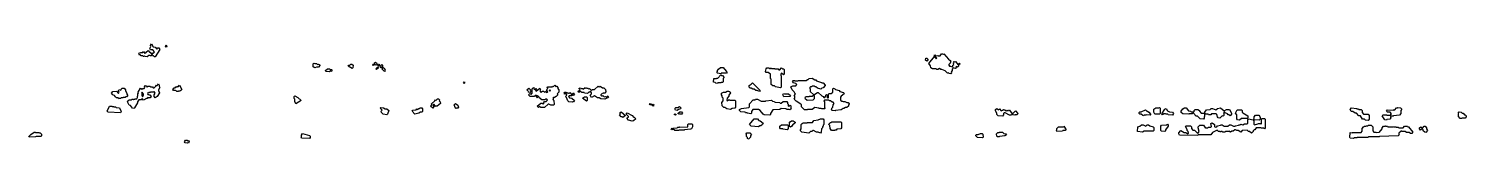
# Model space of a CAD drawing. Header units: millimetres. Extents: x 0 to 8520, y 0 to 312.
# Drawn here: x 4256 to 8520, y 11 to 306 of the extents above; entities that cross this region are included whole.
import ezdxf

# ---------------------------------------------------------------- set-up
doc = ezdxf.new("R2010")
doc.units = ezdxf.units.MM
doc.layers.add('K', color=7, linetype='Continuous')

msp = doc.modelspace()

# ---------------------------------------------------------------- linework, layer by layer
at = {"layer": 'K'}
for points in [[(4598.6, 269.9), (4597.8, 268.6), (4595.1, 268.6), (4594.2, 270), (4588.9, 270), (4586.3, 274.2), (4584.6, 272.8), (4582.3, 276.5), (4584.6, 280.2), (4587.2, 278.8), (4588.1, 280.2), (4594.2, 280.2), (4596, 283.2), (4599.6, 277.3), (4600.3, 277.3), (4602.1, 280.2), (4603.8, 280.2), (4605.6, 283.1), (4607.3, 283.1), (4610, 286), (4613.6, 281.6), (4616.2, 281.6), (4620.6, 274.5), (4621.3, 274.5), (4624.8, 278.8), (4626.6, 278.8), (4628.7, 282.2), (4624, 288.6), (4617, 288.6), (4614.7, 292.2), (4618.2, 298), (4616.5, 300.8), (4619.6, 306), (4624.9, 297.3), (4631.1, 295.9), (4635.4, 290.3), (4638.8, 294.5), (4641.6, 294.5), (4644.7, 289.4), (4630.2, 267.1), (4628.3, 267.1), (4625.7, 270), (4623.1, 270), (4621.4, 272.8), (4618.8, 270), (4617, 270), (4616.1, 271.4), (4611.8, 271.4), (4607.4, 267.1), (4599.9, 267.9), (4598.6, 269.9)], [(4663.4, 303.2), (4665.7, 299.4), (4663.4, 295.6), (4661.1, 299.4), (4663.4, 303.2)], [(6917.1, 263.1), (6920.1, 263.1), (6923.7, 259.4), (6920, 254.2), (6916.4, 257.9), (6917.1, 263.1)], [(6981.7, 218.6), (6974.6, 225.7), (6964.9, 230), (6962.1, 230), (6957.9, 232.8), (6952.3, 230), (6949.4, 230), (6948, 231.4), (6936.8, 231.4), (6931.9, 235), (6930.5, 240.8), (6926.2, 248), (6942.5, 268.8), (6948.1, 261.7), (6950, 263.7), (6947.3, 266.5), (6946.5, 270.2), (6952.3, 271.6), (6953.7, 270.2), (6959.2, 270.2), (6963.4, 275.9), (6967.7, 275.9), (6969.1, 274.5), (6970.5, 276), (6984.6, 260.2), (6989.5, 256.6), (6990.9, 253.7), (6989.6, 252.2), (6991, 250.8), (6985.3, 245.1), (6985.3, 242.3), (6987.4, 240.2), (6990.1, 240.2), (6995.7, 237.4), (6997.7, 239.4), (6997.7, 242.3), (7000.5, 245.1), (6999.1, 248), (7000.5, 249.4), (6999.1, 250.8), (7001.3, 253.1), (7002.8, 251.7), (7005.6, 253.1), (7010.5, 248), (7014.8, 240.8), (7011.2, 237.1), (7008.4, 238.6), (7006.4, 236.5), (7007.8, 235.1), (7005.6, 232.9), (6998.6, 234.3), (6995.1, 230.8), (6995.1, 226.5), (6992.3, 222.2), (6993.7, 219.4), (6991.6, 217.1), (6986.6, 217.9), (6984.5, 220), (6981.7, 218.6)], [(6943.9, 273.1), (6946.1, 270.8), (6943.9, 268.5), (6941.6, 270.8), (6943.9, 273.1)], [(5109.7, 247.3), (5112.3, 244.5), (5115, 245.9), (5119.8, 242.3), (5115, 237.1), (5109.7, 237.1), (5104.3, 234.3), (5099.5, 237.9), (5099.5, 246.6), (5101.6, 248.8), (5104.3, 247.3), (5109.7, 247.3)], [(5152.4, 224.3), (5149.7, 225.7), (5147.1, 222.9), (5136.9, 223.6), (5135.6, 226.6), (5141.6, 231.6), (5148.4, 231.6), (5149.7, 230.2), (5153.7, 230.2), (5155.8, 228), (5152.4, 224.3)], [(5218.6, 242.3), (5217.2, 235.1), (5215.1, 232.8), (5203.6, 239.4), (5205.7, 243.1), (5208.4, 243.1), (5211.1, 245.9), (5213.8, 245.9), (5218.6, 242.3)], [(5280, 243.7), (5277.9, 241.4), (5275.7, 243.7), (5277.9, 246), (5280, 243.7)], [(5281.1, 249.4), (5284.6, 251.7), (5289.4, 248), (5288, 246.5), (5289.4, 245.1), (5287.2, 242.8), (5285.9, 244.2), (5284.5, 242.8), (5281.1, 246.5), (5281.1, 249.4)], [(5293.4, 235.1), (5287.2, 230), (5285.1, 232.3), (5291.2, 237.4), (5293.4, 235.1)], [(5291.2, 246), (5292.6, 244.5), (5293.9, 246), (5297.4, 242.2), (5295.2, 240), (5292.6, 242.8), (5291.2, 241.4), (5289.1, 243.7), (5291.2, 246)], [(5303.2, 244.5), (5305.3, 242.3), (5305.3, 238), (5312, 232.3), (5313.4, 229.4), (5312.1, 228), (5313.4, 226.5), (5311.3, 224.3), (5303.8, 230.8), (5305.1, 233.7), (5303.2, 235.7), (5300.6, 234.3), (5298.4, 236.5), (5301.1, 239.4), (5301.1, 242.3), (5303.2, 244.5)], [(6287.6, 192.2), (6288.3, 203.1), (6296, 203.1), (6297.3, 204.5), (6299.9, 204.5), (6308.9, 214.5), (6311.5, 211.6), (6314.1, 211.6), (6318.7, 206.5), (6316.1, 203.6), (6316.1, 193.6), (6314.1, 191.4), (6310.2, 191.4), (6309, 190), (6300, 190), (6298.7, 188.6), (6294.1, 189.3), (6292.2, 191.4), (6287.6, 192.2)], [(6296.6, 220.8), (6299.2, 223.7), (6299.2, 226.6), (6301.8, 230.9), (6307.6, 235.9), (6315.4, 235.9), (6324.4, 224.5), (6327.7, 222.3), (6325.7, 218.6), (6314, 218.6), (6311.5, 220), (6308.9, 217.1), (6298.6, 218.6), (6296.6, 220.8)], [(6458.5, 185.1), (6458.5, 200.8), (6456, 203.6), (6456, 216.5), (6449, 221.4), (6443.8, 221.4), (6441.8, 223.6), (6443.1, 232.3), (6445.1, 234.5), (6451.6, 234.5), (6452.9, 233.1), (6455.4, 233.1), (6458, 234.5), (6459.3, 233.1), (6468.3, 233.1), (6469.6, 231.6), (6478.6, 231.6), (6481.2, 228.8), (6483.7, 228.8), (6488.9, 234.5), (6491.5, 231.6), (6495.3, 231.6), (6497.3, 229.4), (6497.3, 216.5), (6495.3, 214.3), (6488.9, 218.5), (6487, 216.5), (6487, 212.3), (6488.3, 210.9), (6488.3, 177.9), (6486.3, 175.7), (6470.8, 178.6), (6468.2, 181.4), (6463.1, 181.4), (6458.5, 185.1)], [(7019, 246.5), (7016.8, 244.2), (7014.5, 246.5), (7016.8, 248.8), (7019, 246.5)], [(4504.9, 154.3), (4500.9, 159.4), (4504.9, 164.5), (4515.5, 165.9), (4521.6, 158.8), (4523.7, 162.3), (4521.9, 166.5), (4524.2, 170.2), (4528.5, 168.8), (4532, 174.5), (4538.3, 174.5), (4542.3, 169.4), (4542.3, 166.6), (4546.6, 159.4), (4546.6, 156.6), (4549.3, 152.2), (4547, 148.5), (4545.2, 150), (4541.8, 147.1), (4535.6, 147.1), (4534.8, 145.7), (4529.5, 145.7), (4528.6, 144.3), (4524.3, 144.3), (4523.4, 142.8), (4519.8, 145.7), (4516.3, 145.7), (4512.7, 148.6), (4510.1, 152.9), (4504.9, 154.3)], [(4553.9, 140.2), (4560.9, 140.2), (4561.8, 141.6), (4564.5, 141.6), (4566.2, 140.3), (4567, 141.6), (4570.5, 141.6), (4571.4, 143.1), (4575.8, 143.1), (4577.9, 146.6), (4577.9, 149.4), (4579.7, 152.3), (4579.7, 158), (4581.4, 160.8), (4580.6, 162.2), (4587.2, 174.6), (4590.7, 170.3), (4593.3, 173.1), (4597.7, 173.1), (4599.8, 176.5), (4599, 179.4), (4601.2, 183.2), (4602.2, 181.6), (4603.9, 181.6), (4606.5, 177.4), (4610, 180.2), (4616.2, 180.2), (4617.1, 178.8), (4623.2, 178.8), (4624.9, 175.9), (4627.5, 175.9), (4632.7, 180.2), (4634.5, 183.1), (4636.3, 181.7), (4637.9, 183), (4640.6, 187.4), (4642.9, 183.7), (4642.1, 180.8), (4644.7, 176.5), (4640.3, 169.4), (4640.3, 168), (4643.8, 160.8), (4636.3, 150), (4631, 145.7), (4627.8, 149.4), (4627.8, 155.1), (4630.5, 159.4), (4627.5, 164.2), (4625.8, 162.9), (4617.1, 162.9), (4616.2, 161.4), (4611.8, 161.4), (4610.9, 159.9), (4610, 161.3), (4607.9, 158), (4610, 154.6), (4610.9, 156), (4611.8, 154.5), (4614.4, 154.5), (4618.4, 149.4), (4616.2, 145.7), (4610.8, 145.7), (4609.2, 147.1), (4607.4, 144.3), (4604.8, 144.3), (4596, 138.5), (4592.5, 144.2), (4589, 140), (4582, 140), (4578.1, 133.6), (4578.1, 130.8), (4569.8, 115.8), (4568, 114.3), (4563.1, 115), (4557.4, 122.9), (4553.9, 124.3), (4548.2, 133.7), (4550.4, 137.3), (4553.9, 140.2)], [(4689.7, 167.1), (4685.2, 167.1), (4683, 170.8), (4687, 175.9), (4689.6, 175.9), (4692.3, 178.8), (4694.9, 178.8), (4695.8, 180.2), (4699.3, 178.8), (4702.8, 183.1), (4709.5, 170.8), (4707.2, 167.1), (4705.5, 167.1), (4704.6, 165.7), (4700.2, 165.7), (4699.4, 164.3), (4695.3, 165), (4691.4, 168.5), (4689.7, 167.1)], [(5547.6, 188.5), (5545.4, 190.8), (5547.6, 193.1), (5549.7, 190.8), (5547.6, 188.5)], [(5738.7, 165.1), (5733.3, 169.4), (5739.5, 174.5), (5744.4, 169.4), (5743, 168), (5745.8, 163.7), (5743.6, 161.4), (5738.8, 162.2), (5737.4, 163.7), (5738.7, 165.1)], [(5792.3, 141.4), (5788.3, 141.4), (5787, 140), (5777.4, 140), (5768.5, 146.5), (5769.9, 148), (5765.3, 152.8), (5763.9, 151.4), (5762.5, 152.9), (5758.5, 152.9), (5755.8, 150), (5743.6, 150), (5740.8, 151.5), (5738.7, 155.1), (5740.8, 157.3), (5743.6, 158.8), (5746.3, 156), (5749.6, 159.4), (5749.6, 172.3), (5753.1, 176), (5755.2, 173.7), (5753.9, 172.2), (5755.8, 170.2), (5759.9, 173.1), (5762, 170.8), (5759.3, 168), (5761.2, 166), (5772.1, 174.5), (5774.2, 170.8), (5771.5, 166.5), (5776.1, 161.7), (5780.1, 165.9), (5782.9, 165.9), (5785.6, 163.1), (5788.3, 164.5), (5793.7, 161.7), (5795.6, 163.7), (5791.5, 169.4), (5795.6, 173.7), (5792.9, 176.5), (5795, 178.8), (5796.4, 177.4), (5797.7, 178.8), (5808.5, 178.8), (5809.9, 180.3), (5811.3, 178.8), (5816.7, 183.1), (5820.8, 178.8), (5822.1, 180.3), (5825.6, 176.6), (5825.6, 173.7), (5829.7, 168), (5828.3, 166.5), (5828.3, 162.2), (5823, 158), (5824.3, 156.6), (5824.3, 153.6), (5820.8, 150), (5815.4, 147.1), (5812.7, 147.1), (5810.8, 145.1), (5812.1, 143.7), (5810.7, 140.8), (5813.4, 138), (5814.8, 126.5), (5812.7, 124.3), (5804.5, 124.3), (5799.1, 127.1), (5796.4, 127.1), (5785.6, 117.1), (5774.7, 117.1), (5772, 120), (5768, 117.1), (5764.4, 120.8), (5774.7, 130.2), (5778.8, 130.2), (5781.5, 127.4), (5784.8, 130.8), (5783.4, 132.2), (5785.5, 134.5), (5790.9, 134.5), (5794.2, 139.4), (5792.3, 141.4)], [(5921.5, 153.7), (5925.6, 158), (5925.6, 160.8), (5922.3, 165.7), (5919.7, 162.9), (5916.9, 162.9), (5912.9, 158.6), (5904.7, 160), (5903.3, 161.4), (5896.6, 161.4), (5892.5, 165.7), (5889.9, 162.9), (5887.1, 162.9), (5884.9, 165.1), (5891.7, 169.4), (5887.6, 173.7), (5891.2, 175.9), (5895.3, 173.1), (5899.3, 173.1), (5900.7, 171.7), (5906.1, 176), (5907.4, 174.5), (5910.2, 175.9), (5911.5, 174.5), (5914.2, 174.5), (5916.9, 171.7), (5919.6, 173.1), (5925, 167.4), (5927.7, 170.2), (5934.5, 170.2), (5945.3, 180.2), (5948, 177.4), (5950.7, 180.2), (5957.6, 175.9), (5961.6, 175.9), (5966.4, 170.9), (5967.8, 163.6), (5964.3, 160), (5960.3, 160), (5958.9, 158.5), (5957.5, 160), (5952.9, 155.1), (5952.9, 153.7), (5954.9, 151.6), (5957.5, 151.6), (5958.9, 153.1), (5963, 148.8), (5967, 150.2), (5968.4, 148.8), (5971, 148.8), (5973.8, 151.7), (5975.9, 147.9), (5973.8, 145.7), (5968.4, 144.3), (5964.3, 141.4), (5953.4, 142.9), (5948, 145.7), (5942.6, 145.7), (5934.5, 151.4), (5925, 147.1), (5921.5, 153.7)], [(6398.9, 174.3), (6396.3, 174.3), (6393, 177.9), (6393, 182.3), (6398.8, 185.9), (6402.7, 190.3), (6425.4, 168), (6423.3, 164.3), (6416.9, 167.1), (6413, 167.1), (6407.8, 171.4), (6404, 171.4), (6398.9, 174.3)], [(6641.8, 132.9), (6639.2, 132.9), (6634.1, 137.1), (6630.2, 137.1), (6628.9, 138.6), (6616.1, 138.6), (6614.3, 136.5), (6616.8, 133.7), (6616.8, 116.6), (6618.2, 115.1), (6616.1, 112.9), (6608.3, 112.9), (6607.1, 114.3), (6600.6, 114.3), (6599.3, 115.7), (6587.8, 117.1), (6580.1, 111.4), (6566, 111.4), (6564.7, 110), (6556.9, 110), (6548.5, 119.4), (6548.5, 125.1), (6546.6, 127.2), (6532.5, 135.7), (6526.7, 142.2), (6528, 145.1), (6528, 150.8), (6526.6, 152.2), (6530.5, 156.5), (6528, 159.3), (6526.7, 163.6), (6520.3, 169.3), (6516.4, 178), (6522.2, 181.6), (6531.2, 181.6), (6534.3, 185.1), (6531.2, 188.6), (6524.8, 190), (6521.5, 195.1), (6523.5, 197.3), (6527.5, 197.3), (6528.7, 195.9), (6537.6, 195.9), (6538.9, 197.3), (6562.1, 197.3), (6565.9, 200.2), (6568.5, 200.2), (6571.1, 203.1), (6580.1, 204.5), (6587.9, 198.8), (6590.4, 198.8), (6593, 195.9), (6607.2, 191.6), (6608.4, 190.2), (6612.3, 190.2), (6618.1, 183.7), (6618.1, 182.2), (6612.3, 175.7), (6608.4, 174.3), (6605.8, 171.4), (6595.5, 174.3), (6590.4, 178.6), (6587.8, 178.6), (6586.5, 180), (6580.2, 180), (6578.9, 178.6), (6575, 178.6), (6573.1, 176.5), (6573.1, 173.7), (6574.4, 172.3), (6574.4, 165.1), (6585.3, 154.5), (6595.5, 161.6), (6598.1, 161.6), (6608.4, 151.6), (6612.3, 150.2), (6614.9, 147.3), (6617.3, 147.3), (6620.5, 150.9), (6620.5, 153.7), (6622.5, 156), (6624.6, 153.7), (6624.6, 146.6), (6626.4, 144.5), (6628.2, 146.6), (6628.2, 156.6), (6630.2, 158.8), (6636.6, 158.8), (6641.1, 162.3), (6641.1, 172.3), (6643.1, 174.5), (6647, 173), (6649.6, 170.2), (6659.9, 167.3), (6662.4, 164.5), (6672.7, 161.6), (6674.7, 157.9), (6665.7, 150.8), (6664.4, 147.9), (6664.4, 139.4), (6667.6, 135.9), (6670.1, 135.9), (6671.4, 134.5), (6676.5, 134.5), (6683, 131.6), (6686.8, 131.6), (6690.1, 128), (6687.5, 123.6), (6687.5, 120.8), (6683, 117.1), (6679.1, 117.1), (6674, 114.3), (6671.4, 114.3), (6666.3, 110), (6649.6, 108.6), (6648.3, 107.1), (6638.5, 107.9), (6637.2, 110.8), (6638.5, 112.3), (6638.5, 115.1), (6641.1, 118), (6642.4, 125.1), (6644.9, 129.4), (6641.8, 132.9)], [(4592.5, 162.8), (4590.4, 159.4), (4591.3, 158), (4591.3, 152.3), (4593.4, 148.9), (4596.3, 153.7), (4596.3, 156.5), (4592.5, 162.8)], [(5044.8, 135.1), (5044.8, 142.2), (5043.4, 143.6), (5043.4, 149.4), (5045.5, 151.7), (5053.6, 147.3), (5063.7, 137.9), (5048.2, 128.5), (5044.8, 135.1)], [(5473.6, 136.6), (5476.2, 133.7), (5477.6, 129.4), (5467.5, 121.4), (5463.5, 121.4), (5462.1, 119.9), (5458.1, 125.7), (5456.8, 125.7), (5454.9, 123.7), (5456.2, 122.3), (5456.2, 117.9), (5454.1, 115.7), (5448, 120.8), (5452, 125.1), (5450.7, 128), (5460, 136.6), (5462.1, 140.2), (5464.8, 138.8), (5468.8, 143.1), (5471.5, 143.1), (5474.9, 139.4), (5473.6, 136.6)], [(5517.4, 125.1), (5522.2, 128.8), (5528.3, 123.7), (5531, 117.9), (5528.9, 115.7), (5524.9, 115.7), (5523.6, 114.3), (5521.5, 115), (5517.4, 125.1)], [(5761.7, 148), (5763.9, 150.3), (5766.1, 148), (5763.9, 145.7), (5761.7, 148)], [(5803.7, 168), (5801.8, 170), (5799.9, 168), (5801.8, 166), (5803.7, 168)], [(5846.5, 157.1), (5844.3, 159.4), (5846.4, 163.1), (5849.2, 163.1), (5851.9, 160.3), (5853.3, 161.7), (5856, 158.8), (5857.3, 160.3), (5858.7, 158.8), (5861.4, 161.7), (5867.6, 153.7), (5865.5, 151.4), (5858.7, 151.4), (5856.8, 149.4), (5860.1, 145.9), (5866.9, 144.5), (5874.4, 138), (5872.3, 134.3), (5869.6, 134.3), (5868.2, 132.9), (5858, 133.6), (5855.2, 136.5), (5851.2, 146.5), (5848.4, 149.4), (5852.5, 153.7), (5851.2, 156.5), (5849.2, 158.6), (5846.5, 157.1)], [(5872.2, 152.8), (5868.7, 156.5), (5870.9, 160.3), (5874.4, 155.1), (5872.2, 152.8)], [(5898.4, 145.1), (5904.7, 148.8), (5910.2, 148.8), (5912.3, 146.6), (5912.3, 137.9), (5910.1, 135.7), (5898.4, 145.1)], [(6097.5, 126.5), (6099.7, 128.8), (6103.2, 126.6), (6101.1, 124.3), (6097.5, 126.5)], [(6315.9, 145.1), (6313.3, 147.9), (6313.3, 152.2), (6310.7, 155.1), (6310.7, 159.4), (6316.6, 163.1), (6323, 163.1), (6328.2, 165.9), (6332.1, 165.9), (6333.4, 164.5), (6336, 164.5), (6337.9, 160.8), (6332.8, 153.6), (6332.8, 150.8), (6327.6, 145.1), (6326.4, 139.4), (6328.2, 137.4), (6332, 140.2), (6334.7, 140.2), (6335.9, 138.8), (6350.1, 138.8), (6352.1, 136.6), (6352.1, 117.9), (6350.1, 115.7), (6342.4, 114.3), (6337.2, 111.4), (6326.9, 112.9), (6320.4, 117.1), (6317.9, 117.1), (6313.3, 122.2), (6312, 132.3), (6315.9, 136.6), (6315.9, 145.1)], [(6397.6, 98.6), (6388.5, 100), (6387.3, 101.4), (6382.1, 101.4), (6380.8, 102.9), (6368, 104.3), (6364.7, 107.9), (6364.7, 110.9), (6370.6, 114.5), (6392.4, 117.3), (6394.3, 119.4), (6394.3, 128), (6405.3, 140.2), (6410.4, 140.2), (6411.7, 141.6), (6418.2, 141.6), (6428.5, 135.9), (6441.3, 135.9), (6442.5, 137.3), (6459.3, 138.8), (6461.9, 135.9), (6468.3, 134.5), (6469.6, 133.1), (6483.8, 131.6), (6485, 130.2), (6487.5, 130.2), (6494, 134.5), (6504.3, 134.5), (6506.3, 132.3), (6506.3, 129.4), (6508.9, 126.6), (6508.9, 122.3), (6510.7, 120.3), (6514.6, 124.5), (6516.6, 122.3), (6516.6, 115.1), (6517.9, 113.7), (6513.3, 110), (6510.7, 111.4), (6504.2, 111.4), (6502.9, 112.9), (6487.6, 114.3), (6483.7, 111.4), (6463.2, 110), (6456.2, 99.4), (6456.2, 96.5), (6454.2, 94.3), (6437.4, 95.7), (6434.8, 97.2), (6425.8, 108.6), (6420.7, 111.4), (6404.1, 111.4), (6399.6, 105.1), (6399.6, 100.8), (6397.6, 98.6)], [(6515.3, 152.3), (6513.3, 150), (6495.9, 149.3), (6493.2, 155.1), (6495.2, 158.8), (6497.9, 157.3), (6509.5, 157.3), (6515.3, 152.3)], [(6571.2, 150), (6569.9, 148.6), (6562.1, 148.6), (6559.6, 147.2), (6557.8, 145.1), (6564.7, 138.8), (6582.6, 140.2), (6587.1, 143.7), (6587.1, 150.8), (6584, 152.8), (6580.1, 150), (6571.2, 150)], [(4507.6, 120.2), (4508.5, 118.8), (4513.8, 118.8), (4514.6, 117.3), (4525.1, 115.9), (4530, 105.1), (4527.8, 101.4), (4490.9, 102.9), (4488.6, 106.5), (4495.2, 121.6), (4502.4, 121.6), (4503.2, 120.2), (4507.6, 120.2)], [(5324.1, 108), (5320, 97.9), (5318, 95.7), (5307.2, 97.2), (5302.5, 102.2), (5301.1, 106.6), (5303.8, 109.4), (5298.4, 115.1), (5300.5, 117.4), (5308.6, 115.9), (5312.6, 113.1), (5318, 113.1), (5324.1, 108)], [(5422.1, 115.9), (5424.2, 113.7), (5424.2, 105.1), (5422.1, 102.9), (5418.1, 102.9), (5412.8, 100), (5401.3, 97.9), (5393.2, 106.5), (5395.3, 108.8), (5404.7, 110.2), (5407.4, 113.1), (5410, 111.7), (5412.7, 114.5), (5415.4, 114.5), (5416.7, 115.9), (5422.1, 115.9)], [(6010.9, 98), (6008.1, 100.8), (6013, 104.5), (6026.1, 93.7), (6018.4, 87.1), (6015.7, 90), (6013, 90), (6008.2, 95.1), (6010.9, 98)], [(6049.6, 77.2), (6046.2, 76.4), (6034.6, 80), (6029.8, 85.1), (6035.3, 89.4), (6035.3, 90.8), (6028.5, 97.9), (6030.6, 101.7), (6045.6, 93), (6050.9, 87.4), (6052.3, 88.8), (6057.2, 83.7), (6049.6, 77.2)], [(6107.8, 127.4), (6110, 123.7), (6107.8, 121.4), (6104.3, 125.1), (6107.8, 127.4)], [(6174.2, 94.3), (6170.6, 96.5), (6172.8, 98.8), (6176.3, 96.6), (6174.2, 94.3)], [(6179.6, 108.6), (6174.8, 109.3), (6173.4, 110.8), (6173.4, 115.1), (6175.5, 117.3), (6180.9, 117.3), (6186.4, 120.2), (6191.2, 115.1), (6189.1, 112.9), (6183.7, 111.4), (6179.6, 108.6)], [(6191.8, 104.5), (6195.3, 100.8), (6193.2, 97.1), (6187.7, 97.1), (6186.3, 98.5), (6185, 97.1), (6181.4, 99.4), (6187.7, 104.5), (6191.8, 104.5)], [(7123.9, 107.9), (7123.9, 110.9), (7127.5, 114.5), (7131.7, 110.2), (7135.9, 113.1), (7140.2, 107.4), (7144.3, 108.8), (7147.1, 111.7), (7148.6, 110.2), (7151.4, 110.2), (7155.5, 106), (7158.3, 108.8), (7161.1, 107.4), (7162.5, 108.8), (7165.4, 108.8), (7173.2, 98), (7171, 94.3), (7165.3, 94.3), (7152.7, 101.4), (7150, 101.4), (7147.9, 99.4), (7147.9, 95.1), (7144.4, 91.4), (7131.7, 92.9), (7128.1, 96.5), (7128.1, 99.4), (7123.9, 107.9)], [(7190, 99.4), (7187.8, 95.7), (7182.2, 95.7), (7180.8, 94.3), (7175.8, 95), (7174.3, 98), (7183.6, 107.4), (7190, 99.4)], [(7550.2, 99.4), (7550.2, 102.3), (7552.2, 104.5), (7556, 104.5), (7568.8, 110.2), (7572.7, 105.9), (7575.2, 105.9), (7579.1, 103), (7584.8, 96.5), (7582.8, 94.3), (7571.4, 95.7), (7570.1, 94.3), (7565, 94.3), (7563.7, 92.9), (7560.5, 93.6), (7556, 97.1), (7552.2, 97.1), (7550.2, 99.4)], [(7593.5, 103.7), (7593.5, 112.3), (7599.3, 115.9), (7608.3, 115.9), (7610.8, 117.4), (7612.8, 115.1), (7612.8, 99.4), (7610.9, 97.1), (7596.1, 97.9), (7593.5, 103.7)], [(7629.9, 97.1), (7628.6, 98.6), (7623.6, 98.6), (7619.7, 95.7), (7617.7, 98), (7626.7, 112.3), (7630, 114.5), (7633.8, 107.3), (7640.2, 104.5), (7649.1, 103.1), (7652.3, 99.4), (7649.1, 94.3), (7636.3, 95.7), (7635, 97.1), (7629.9, 97.1)], [(7707.7, 98.6), (7698.8, 98.6), (7697.5, 97.1), (7679.6, 98.6), (7675.1, 102.2), (7675.1, 106.6), (7679.5, 113), (7684.7, 115.9), (7689.8, 115.9), (7696.2, 107.3), (7702.6, 105.9), (7703.9, 104.5), (7710.2, 104.5), (7711.5, 103.1), (7713.3, 105.1), (7713.3, 108), (7716.5, 111.6), (7724.2, 111.6), (7728.7, 108), (7728.7, 106.6), (7734.4, 100.2), (7742.1, 100.2), (7744, 98), (7744, 90.8), (7742.8, 89.4), (7742.8, 85.1), (7740.8, 82.9), (7731.2, 83.6), (7722.9, 91.4), (7719, 91.4), (7711.4, 100), (7708.9, 100), (7707.7, 98.6)], [(7765, 98.6), (7762.4, 95.7), (7756, 95.7), (7754.7, 97.1), (7748.3, 97.1), (7745.1, 100.8), (7745.1, 103.7), (7749.6, 110.2), (7761.1, 111.6), (7763.6, 114.5), (7767.5, 114.5), (7777.7, 110.2), (7782.7, 114.5), (7791.7, 115.9), (7801.9, 107.4), (7809.5, 111.6), (7818.5, 111.6), (7824.3, 100.8), (7824.3, 97.9), (7819.7, 92.8), (7817.1, 95.7), (7814.6, 95.7), (7812, 98.6), (7805.6, 101.5), (7803.2, 104.2), (7800.1, 100.8), (7801.4, 99.4), (7801.4, 93.6), (7799.4, 91.4), (7796.8, 92.8), (7789.2, 85.7), (7784.6, 86.4), (7782.1, 89.3), (7780.8, 96.5), (7778.9, 98.6), (7765, 98.6)], [(7856.1, 103.7), (7858, 101.6), (7872.7, 92.3), (7872.7, 86.5), (7870.7, 84.3), (7854.1, 84.3), (7847.8, 80), (7842, 80.7), (7839.4, 83.6), (7839.4, 95.1), (7835.5, 100.8), (7841.3, 110.2), (7854.2, 110.2), (7856.1, 108), (7856.1, 103.7)], [(7908.3, 90.9), (7909.6, 83.6), (7906.4, 80), (7891.6, 80.7), (7890.3, 83.7), (7891.6, 85.1), (7891.6, 89.4), (7894.8, 94.5), (7905.1, 94.5), (7908.3, 90.9)], [(8218.3, 82.9), (8212.3, 82.9), (8206.4, 92.9), (8201.7, 92.9), (8194.6, 100), (8191.1, 100), (8184, 105.7), (8179.2, 105.7), (8176.2, 110.8), (8180.4, 115.9), (8194.7, 114.5), (8195.9, 113.1), (8200.6, 113.1), (8201.8, 111.6), (8208.9, 111.6), (8211.9, 108), (8211.9, 102.3), (8216, 97.3), (8229, 97.3), (8232, 93.7), (8232, 82.2), (8229, 78.6), (8221.8, 80), (8218.3, 82.9)], [(8270.8, 92.3), (8273.8, 95.9), (8283.4, 95.9), (8284.5, 94.5), (8292.8, 94.5), (8295.1, 93.1), (8299.1, 98), (8295.1, 102.9), (8286.8, 102.9), (8283.8, 106.5), (8286.8, 110.2), (8303.4, 108.8), (8304.6, 110.2), (8308.1, 110.2), (8314, 115.9), (8316.4, 115.9), (8317.6, 117.4), (8325.9, 115.9), (8329, 112.3), (8326.6, 107.9), (8326.6, 99.4), (8322.4, 94.3), (8304.6, 92.9), (8303.5, 91.4), (8299.8, 91.4), (8298.7, 92.8), (8295.8, 89.4), (8297, 86.5), (8294, 82.9), (8284.6, 81.4), (8283.4, 80), (8279.1, 80.7), (8270.8, 92.3)], [(8502.6, 85), (8497.8, 90.8), (8497.8, 99.4), (8496.6, 100.8), (8499.6, 104.5), (8505.7, 103.1), (8508, 100.2), (8511.6, 100.2), (8515.1, 95.9), (8517.5, 95.9), (8520.5, 92.3), (8520.5, 89.4), (8517.5, 85.7), (8508, 85.7), (8506.8, 84.3), (8502.6, 85)], [(4257.1, 29.3), (4255.6, 30.8), (4262, 37.3), (4271.7, 44.5), (4274.6, 44.5), (4276, 43.1), (4285.7, 43.1), (4287.1, 41.6), (4289.9, 41.6), (4293.4, 38), (4293.4, 33.6), (4291.3, 31.4), (4277.4, 31.4), (4276, 30), (4257.1, 29.3)], [(6163.3, 51.4), (6161.2, 53.7), (6163.3, 56), (6165.5, 53.7), (6163.3, 51.4)], [(6222.9, 68.8), (6225, 66.6), (6225, 59.4), (6221.6, 54.3), (6218.9, 52.9), (6201.3, 51.4), (6199.9, 50), (6185, 50), (6183.7, 48.6), (6172.1, 49.3), (6166.6, 53.7), (6168.7, 55.9), (6179.5, 57.3), (6180.9, 58.8), (6186.3, 58.8), (6187.7, 60.2), (6209.3, 58.8), (6211.3, 60.9), (6211.3, 66.6), (6213.4, 68.8), (6222.9, 68.8)], [(6427.2, 62.9), (6424.6, 62.9), (6420.8, 60), (6398.8, 61.4), (6394.3, 66.5), (6407.8, 83.1), (6418.2, 83.1), (6422.1, 78.8), (6425.9, 77.3), (6434.4, 70.8), (6432.4, 67.2), (6427.2, 62.9)], [(6493.9, 52.9), (6492.7, 54.3), (6486.2, 54.3), (6484.3, 56.5), (6484.3, 62.3), (6488.8, 65.9), (6506.9, 65.9), (6508.9, 63.7), (6508.9, 55.1), (6505.6, 51.4), (6493.9, 52.9)], [(6519.8, 61.5), (6515.8, 58.6), (6512.5, 60.8), (6512.5, 69.4), (6511.2, 70.8), (6514.5, 74.5), (6518.4, 77.3), (6523.6, 77.3), (6529.4, 73.7), (6529.4, 72.2), (6521.7, 65), (6519.8, 61.5)], [(6598.1, 80.2), (6604.5, 83.1), (6612.3, 83.1), (6614.3, 80.9), (6614.3, 66.5), (6613, 65.1), (6613, 62.2), (6610.4, 59.4), (6610.4, 56.5), (6607.8, 53.6), (6606.6, 43.6), (6604.6, 41.4), (6598.1, 44.3), (6592.9, 44.3), (6583.9, 48.6), (6581.4, 48.6), (6578.9, 45.7), (6575, 45.7), (6569.9, 41.4), (6549.2, 44.3), (6544.6, 49.4), (6547.2, 53.7), (6547.2, 66.6), (6550.5, 70.2), (6553.1, 71.6), (6564.6, 71.6), (6565.9, 73.1), (6581.3, 73.1), (6585.2, 78.8), (6598.1, 80.2)], [(6667, 56.5), (6665, 54.3), (6653.4, 52.9), (6650.8, 50), (6647, 50), (6645.7, 48.6), (6637.2, 49.3), (6633.4, 55.1), (6632.1, 63.6), (6629.5, 66.5), (6629.5, 68), (6634, 73.1), (6636.6, 73.1), (6637.9, 74.5), (6665, 74.5), (6667, 72.3), (6667, 56.5)], [(7130.3, 43.1), (7134.5, 43.1), (7135.9, 44.5), (7144.4, 44.5), (7148.6, 40.2), (7154.2, 38.8), (7156.4, 36.5), (7151.4, 32.9), (7136, 31.4), (7134.5, 30), (7129.6, 30.7), (7128.1, 32.2), (7126.7, 39.4), (7130.3, 43.1)], [(7306.1, 55.1), (7311.1, 60.2), (7325.1, 60.2), (7326.6, 61.7), (7333, 50.8), (7330.8, 48.6), (7323.8, 48.6), (7322.4, 47.2), (7306.2, 46.4), (7304.7, 49.4), (7306.1, 50.9), (7306.1, 55.1)], [(7581.6, 63.1), (7591.8, 60.2), (7593.7, 58), (7593.7, 49.4), (7591.8, 47.1), (7565, 47.1), (7559.9, 44.3), (7545.1, 46.4), (7545.8, 60.2), (7552.2, 61.6), (7557.3, 65.9), (7562.4, 65.9), (7570, 61.7), (7573.8, 65.9), (7577.7, 65.9), (7581.6, 63.1)], [(7628.1, 50.8), (7628.1, 47.9), (7626.1, 45.7), (7615.9, 47.2), (7613.9, 49.4), (7613.9, 62.3), (7615.9, 64.5), (7631.2, 65.9), (7633.8, 67.4), (7635.8, 65.1), (7635.8, 62.2), (7628.1, 50.8)], [(7695.4, 46.5), (7692.9, 49.4), (7692.9, 52.2), (7687.8, 60.8), (7689.8, 63.1), (7702.6, 63.1), (7705.8, 59.4), (7705.8, 55.1), (7709, 50.2), (7714, 50.2), (7724.2, 40.3), (7728.5, 46.5), (7724.7, 56.5), (7724.7, 59.4), (7730.5, 64.5), (7740.8, 64.5), (7747.1, 56), (7748.3, 57.3), (7753.4, 57.3), (7754.7, 58.8), (7762.4, 58.8), (7764.2, 60.9), (7762.9, 69.4), (7766.2, 71.7), (7773.3, 66.6), (7773.3, 60.9), (7775.2, 58.8), (7780.2, 60.2), (7782.7, 63.1), (7791.6, 64.5), (7792.9, 65.9), (7796.8, 65.9), (7801.9, 61.6), (7813.3, 61.6), (7818.4, 65.9), (7822.3, 65.9), (7829.9, 61.6), (7835, 61.6), (7836.2, 63.1), (7845.1, 64.5), (7846.4, 65.9), (7850.2, 65.9), (7851.5, 67.4), (7857.9, 65.9), (7863, 68.8), (7870.6, 68.8), (7872.5, 70.9), (7872.5, 80.9), (7874.5, 83.1), (7888.6, 80.2), (7890.5, 78), (7890.5, 68), (7892.4, 65.9), (7902.5, 68.8), (7903.7, 70.2), (7908.9, 70.2), (7911.4, 67.4), (7913.2, 69.4), (7913.2, 82.3), (7915.2, 84.5), (7921.7, 84.5), (7923.6, 82.3), (7923.6, 56.5), (7921.6, 54.2), (7920.3, 55.7), (7912.7, 55.7), (7911.4, 57.1), (7897.5, 57.1), (7893.7, 51.4), (7891.1, 51.4), (7888, 47.9), (7888, 46.5), (7883.4, 41.4), (7877, 45.7), (7874.4, 45.7), (7870.6, 50), (7855.4, 48.6), (7851.6, 44.3), (7843.9, 48.6), (7840.1, 48.6), (7836.2, 51.4), (7833.8, 51.4), (7828.7, 47.1), (7824.8, 47.1), (7821, 44.3), (7815.9, 47.1), (7814.7, 45.7), (7805.8, 45.7), (7804.5, 44.3), (7798, 44.3), (7796.7, 45.7), (7794.3, 45.7), (7791.7, 44.3), (7790.4, 45.7), (7785.3, 45.7), (7781.5, 50), (7767.6, 42.9), (7762.5, 35.7), (7725.5, 35.7), (7724.2, 34.3), (7670, 35), (7667.4, 39.4), (7667.4, 42.3), (7673.2, 48.8), (7683.5, 43.1), (7688.6, 43.1), (7694.9, 38.8), (7696.7, 40.8), (7695.4, 46.5)], [(8175, 27.9), (8175.6, 43.1), (8181.6, 41.6), (8182.8, 43.1), (8208.8, 43.1), (8211.7, 46.6), (8211.7, 55.1), (8215.9, 60.2), (8218.3, 61.6), (8223, 61.6), (8224.2, 63.1), (8228.9, 63.1), (8230.1, 64.5), (8238.4, 64.5), (8240.8, 63), (8243.8, 59.4), (8243.8, 48), (8246.7, 44.5), (8252.6, 44.5), (8253.8, 43.1), (8260.9, 44.5), (8262, 43.1), (8270.8, 53.7), (8270.8, 56.6), (8275, 61.6), (8279.7, 61.6), (8281, 63.1), (8282.2, 61.6), (8286.9, 61.6), (8288.1, 60.2), (8302.3, 60.2), (8303.4, 58.8), (8304.6, 60.2), (8311.7, 60.2), (8312.9, 58.8), (8318.8, 58.8), (8320, 57.3), (8332.9, 57.3), (8337.7, 61.6), (8346, 61.6), (8347.2, 60.2), (8349.6, 60.2), (8362.1, 43.7), (8359, 40), (8355.4, 40), (8350.7, 42.9), (8343.6, 42.9), (8338.9, 45.7), (8330.6, 45.7), (8329.4, 47.1), (8327.1, 47.1), (8320.7, 40.8), (8320.7, 38), (8321.9, 36.5), (8318.8, 32.9), (8263.3, 31.4), (8262.1, 30), (8230.2, 30), (8229, 28.6), (8197.1, 28.6), (8195.9, 27.1), (8187.6, 27.1), (8186.4, 25.7), (8176.3, 26.4), (8175, 27.9)], [(8392.6, 47.9), (8392.6, 50.8), (8389.7, 54.2), (8385, 50), (8381.9, 53.6), (8381.9, 56.6), (8386.2, 60.2), (8390.9, 56), (8395.6, 61.6), (8398.1, 61.6), (8402.2, 56.6), (8402.2, 53.7), (8405.8, 49.4), (8400.4, 42.9), (8397.4, 43.6), (8392.6, 47.9)], [(4729.1, 20.3), (4731.4, 16.5), (4729.1, 11.4), (4727.3, 12.8), (4725.6, 11.4), (4719.8, 12.2), (4718, 15.1), (4721.1, 20.2), (4724.7, 20.2), (4727.3, 17.4), (4729.1, 20.3)], [(5064.9, 26.4), (5063.4, 28), (5064.8, 29.4), (5064.8, 35.1), (5068.2, 40.2), (5088.3, 34.5), (5090.4, 32.3), (5090.4, 27.9), (5088.3, 25.7), (5064.9, 26.4)], [(6397.1, 29.4), (6392.5, 24.3), (6389.2, 23.6), (6387.9, 25.1), (6387.9, 27.9), (6385.3, 30.8), (6385.3, 36.5), (6384, 39.4), (6386, 41.6), (6395.1, 41.6), (6399.7, 36.5), (6397.1, 33.6), (6397.1, 29.4)], [(7067.2, 37.3), (7072.8, 37.3), (7079.8, 40.2), (7084.1, 40.2), (7086.2, 38), (7087.7, 29.4), (7085.5, 27.1), (7070, 28.6), (7065, 33.6), (7065, 35.1), (7067.2, 37.3)]]:
    msp.add_lwpolyline(points, close=True, dxfattribs=at)

doc.saveas('drawing.dxf')
